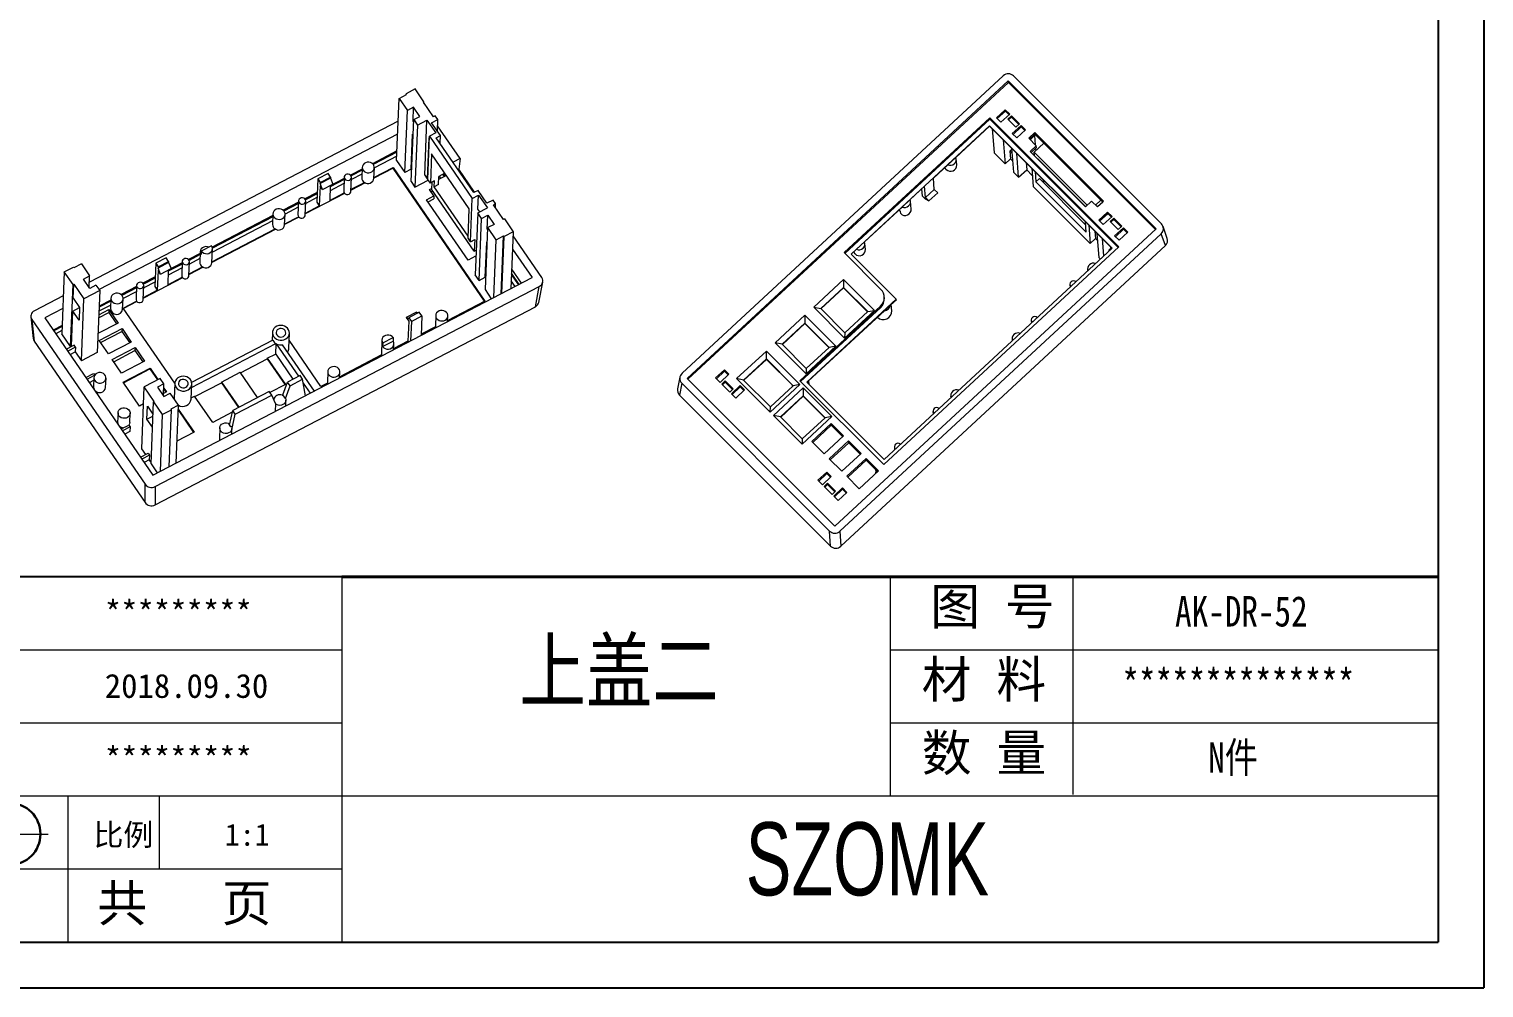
# Model space of a CAD drawing. Header units: inches. Extents: x 1113 to 3281, y 573 to 1166.
# Drawn here: x 2981.7 to 3281.2, y 573 to 770.5 of the extents above; entities that cross this region are included whole.
import ezdxf

# ---------------------------------------------------------------- set-up
doc = ezdxf.new("R2010")
doc.units = ezdxf.units.IN
doc.linetypes.add('CENTER2', pattern=[28.575, 19.05, -3.175, 3.175, -3.175])
doc.layers.add('文字', color=81, linetype='Continuous')
for name, color, linetype, lineweight in [('粗实线', 7, 'Continuous', 30), ('细实线', 3, 'Continuous', 9), ('细点划线', 2, 'CENTER2', 9)]:
    doc.layers.add(name, color=color, linetype=linetype, lineweight=lineweight)
doc.styles.get("Standard").update_dxf_attribs({"font": 'txt', "bigfont": 'gbcbig.shx'})
doc.styles.add('宋体', font='', dxfattribs={"width": 0.8, "height": 3.5})
doc.styles.add('长仿宋', font='', dxfattribs={"width": 0.7, "height": 4})
doc.styles.get('宋体').set_extended_font_data('SimSun')
doc.styles.get('长仿宋').set_extended_font_data('SimSun')

msp = doc.modelspace()

# ---------------------------------------------------------------- linework, layer by layer
for p, q in [((3281.237, 968.002), (3281.237, 572.957)), ((3271.831, 958.597), (3271.831, 582.363)), ((3046.09, 657.609), (2933.22, 657.609)), ((2736.986, 582.363), (3271.831, 582.363)), ((2722.529, 572.957), (3281.237, 572.957))]:
    msp.add_line(p, q)
at = {"color": 7, "linetype": 'Continuous', "lineweight": 15}
for p, q in [((3061.165, 758.142), (3059.283, 757.161)), ((3062.977, 755.502), (3061.165, 758.142)), ((3116.107, 699.565), (3182.262, 760.855)), ((3183.297, 759.816), (3117.145, 698.53)), ((3183.324, 759.49), (3117.327, 698.347)), ((3213.74, 729.363), (3183.297, 759.816)), ((3183.324, 759.49), (3183.297, 759.816)), ((3213.584, 729.219), (3183.324, 759.49)), ((3184.38, 760.822), (3214.825, 730.366)), ((3057.335, 743.434), (3057.847, 756.208)), ((3057.847, 756.208), (3059.387, 757.01)), ((3057.847, 756.208), (3059.556, 753.719)), ((3059.275, 756.952), (3059.283, 757.161)), ((3059.387, 757.01), (3059.283, 757.161)), ((3062.977, 755.502), (3062.806, 755.413)), ((3062.806, 755.413), (3064.877, 752.396)), ((3062.964, 755.182), (3062.977, 755.502)), ((3059.044, 740.945), (3059.556, 753.719)), ((3060.839, 754.387), (3059.556, 753.719)), ((3060.723, 751.495), (3060.839, 754.387)), ((3062.133, 752.502), (3060.839, 754.387)), ((3060.85, 751.833), (3062.133, 752.502)), ((3065.305, 752.618), (3064.877, 752.396)), ((3065.823, 751.864), (3065.305, 752.618)), ((3179.463, 752.214), (3149.478, 724.435)), ((3206.066, 725.602), (3179.463, 752.214)), ((3179.485, 751.942), (3179.463, 752.214)), ((3182.683, 753.866), (3180.877, 752.192)), ((3180.877, 752.192), (3181.775, 751.294)), ((3182.705, 753.593), (3181.029, 752.04)), ((3181.775, 751.294), (3183.581, 752.967)), ((3183.581, 752.967), (3182.683, 753.866)), ((3182.705, 753.593), (3182.683, 753.866)), ((3183.452, 752.847), (3182.705, 753.593)), ((3183.927, 752.622), (3183.204, 751.952)), ((3183.204, 751.952), (3184.863, 750.293)), ((3183.949, 752.349), (3183.356, 751.8)), ((3185.585, 750.963), (3183.927, 752.622)), ((3183.949, 752.349), (3183.927, 752.622)), ((3185.455, 750.842), (3183.949, 752.349)), ((3057.658, 751.483), (2994.076, 718.345)), ((3060.339, 739.059), (3060.85, 751.833)), ((3060.831, 751.338), (3060.723, 751.495)), ((3060.85, 751.833), (3061.627, 750.702)), ((3061.627, 750.702), (3061.115, 737.928)), ((3061.627, 750.702), (3063.594, 751.727)), ((3063.14, 740.399), (3063.594, 751.727)), ((3063.594, 751.727), (3065.407, 749.087)), ((3065.407, 749.087), (3064.124, 748.418)), ((3064.54, 751.195), (3065.823, 751.864)), ((3066.352, 748.556), (3064.54, 751.195)), ((3065.727, 749.467), (3065.823, 751.864)), ((3070.402, 743.787), (3065.769, 750.535)), ((3179.485, 751.942), (3149.63, 724.283)), ((3150.914, 724.141), (3179.454, 750.581)), ((3179.46, 750.5), (3172.5, 744.052)), ((3179.454, 750.581), (3204.675, 725.351)), ((3179.46, 750.5), (3179.454, 750.581)), ((3204.636, 725.315), (3179.46, 750.5)), ((3205.936, 725.481), (3179.485, 751.942)), ((3179.979, 749.981), (3180.384, 744.996)), ((3185.931, 750.617), (3184.124, 748.943)), ((3185.953, 750.345), (3184.276, 748.791)), ((3184.863, 750.293), (3185.585, 750.963)), ((3185.023, 748.045), (3186.829, 749.718)), ((3186.829, 749.718), (3185.931, 750.617)), ((3185.953, 750.345), (3185.931, 750.617)), ((3186.699, 749.598), (3185.953, 750.345)), ((3188.761, 749.178), (3187.496, 748.007)), ((3202.926, 735.008), (3188.761, 749.178)), ((3188.789, 748.824), (3188.761, 749.178)), ((3057.553, 748.865), (2996.053, 716.811)), ((3060.327, 741.613), (3060.617, 748.844)), ((3060.733, 748.905), (3060.617, 748.844)), ((3060.617, 748.844), (3060.724, 748.687)), ((3063.996, 748.08), (3063.658, 739.645)), ((3063.766, 739.5), (3064.124, 748.418)), ((3064.104, 747.924), (3063.996, 748.08)), ((3064.124, 748.418), (3072.926, 735.596)), ((3065.497, 748.11), (3066.352, 748.556)), ((3073.264, 736.796), (3065.497, 748.11)), ((3066.288, 746.957), (3066.352, 748.556)), ((3182.259, 747.699), (3182.664, 742.715)), ((3183.987, 745.971), (3184.392, 740.987)), ((3184.124, 748.943), (3185.023, 748.045)), ((3187.496, 748.007), (3189.051, 746.451)), ((3188.789, 748.824), (3187.694, 747.809)), ((3189.051, 746.451), (3187.787, 745.28)), ((3188.707, 748.535), (3187.804, 747.699)), ((3189.08, 746.097), (3187.984, 745.082)), ((3188.596, 748.645), (3188.707, 748.535)), ((3188.628, 745.133), (3190.627, 746.986)), ((3188.707, 748.535), (3188.86, 746.642)), ((3202.757, 734.851), (3188.789, 748.824)), ((3189.08, 746.097), (3189.051, 746.451)), ((3057.413, 745.375), (3052.365, 742.744)), ((3057.404, 745.134), (3052.519, 742.588)), ((3057.371, 744.329), (3052.756, 741.923)), ((3057.335, 743.434), (3059.044, 740.945)), ((3064.526, 744.772), (3064.284, 738.746)), ((3072.293, 733.458), (3064.526, 744.772)), ((3070.402, 743.787), (3068.975, 743.043)), ((3070.402, 743.787), (3070.129, 741.637)), ((3172.5, 744.052), (3170.845, 742.518)), ((3172.673, 742.506), (3172.573, 743.731)), ((3180.384, 744.996), (3182.664, 742.715)), ((3183.748, 743.719), (3182.664, 742.715)), ((3184.008, 745.716), (3183.615, 745.352)), ((3183.615, 745.352), (3183.748, 743.719)), ((3184.074, 744.893), (3183.615, 745.352)), ((3184.207, 743.26), (3183.748, 743.719)), ((3185.428, 739.95), (3185.023, 744.935)), ((3186.968, 742.989), (3187.09, 741.489)), ((3187.787, 745.28), (3199.188, 733.875)), ((3188.689, 744.377), (3188.628, 745.133)), ((3188.628, 745.133), (3199.548, 734.209)), ((3188.917, 745.946), (3188.958, 745.439)), ((3189.374, 743.761), (3199.224, 733.908)), ((3189.38, 743.686), (3189.374, 743.761)), ((3043.228, 740.75), (3041.09, 739.635)), ((3041.608, 738.881), (3043.746, 739.996)), ((3043.746, 739.996), (3043.228, 740.75)), ((3043.746, 739.996), (3043.737, 739.755)), ((3046.555, 739.992), (3046.439, 737.1)), ((3050.243, 741.638), (3047.861, 740.396)), ((3050.233, 741.397), (3047.987, 740.226)), ((3050.201, 740.592), (3048.035, 739.463)), ((3050.257, 742.006), (3050.17, 739.837)), ((3052.668, 739.737), (3052.755, 741.906)), ((3056.615, 741.841), (3052.67, 739.785)), ((3052.676, 739.93), (3056.62, 741.986)), ((3056.62, 741.986), (3056.615, 741.841)), ((3075.443, 714.414), (3056.615, 741.841)), ((3056.62, 741.986), (3075.52, 714.455)), ((3060.327, 741.613), (3059.044, 740.945)), ((3060.435, 741.456), (3060.327, 741.613)), ((3063.14, 740.399), (3063.658, 739.645)), ((3065.946, 738.433), (3066.014, 740.12)), ((3067.587, 740.312), (3065.988, 739.479)), ((3067.27, 740.774), (3066.014, 740.12)), ((3066.453, 739.721), (3066.135, 740.183)), ((3067.179, 740.099), (3066.862, 740.562)), ((3067.308, 740.166), (3066.991, 740.629)), ((3070.133, 741.639), (3069.99, 741.564)), ((3073.406, 736.87), (3070.133, 741.639)), ((3170.845, 742.518), (3167.879, 739.77)), ((3184.392, 740.987), (3185.428, 739.95)), ((3185.428, 739.95), (3187.09, 741.489)), ((3188.24, 740.339), (3187.09, 741.489)), ((3188.118, 741.839), (3188.425, 738.066)), ((3188.809, 741.147), (3188.983, 739.008)), ((3190.697, 742.369), (3190.726, 742.409)), ((3041.09, 739.635), (3040.897, 734.815)), ((3041.09, 739.635), (3041.608, 738.881)), ((3041.579, 738.158), (3041.415, 734.061)), ((3042.097, 737.404), (3041.579, 738.158)), ((3043.737, 739.755), (3041.598, 738.64)), ((3041.608, 738.881), (3041.598, 738.64)), ((3042.097, 737.404), (3041.598, 738.64)), ((3042.097, 737.404), (3044.235, 738.518)), ((3043.675, 738.226), (3043.553, 735.175)), ((3046.501, 738.664), (3043.633, 737.169)), ((3046.534, 739.469), (3043.665, 737.974)), ((3046.543, 739.71), (3043.675, 738.215)), ((3043.737, 739.755), (3044.235, 738.518)), ((3047.937, 737.04), (3048.053, 739.932)), ((3050.831, 738.827), (3047.949, 737.325)), ((3047.955, 737.469), (3050.698, 738.899)), ((3060.339, 739.059), (3061.115, 737.928)), ((3061.115, 737.928), (3063.863, 739.36)), ((3063.658, 739.645), (3063.775, 739.705)), ((3064.284, 738.746), (3063.766, 739.5)), ((3064.1, 737.435), (3064.53, 737.659)), ((3065.006, 736.115), (3064.1, 737.435)), ((3065.139, 739.192), (3064.284, 738.746)), ((3064.41, 736.983), (3064.775, 737.173)), ((3064.58, 738.9), (3064.525, 737.536)), ((3073.328, 724.713), (3064.525, 737.536)), ((3065.091, 737.987), (3065.139, 739.192)), ((3065.946, 738.433), (3065.091, 737.987)), ((3072.067, 727.825), (3065.091, 737.987)), ((3074.119, 737.241), (3073.264, 736.796)), ((3075.931, 734.601), (3074.119, 737.241)), ((3166.073, 738.097), (3163.108, 735.35)), ((3165.603, 736.066), (3165.483, 737.55)), ((3166.261, 735.783), (3166.073, 738.097)), ((3168.067, 737.456), (3166.261, 735.783)), ((3168.067, 737.456), (3167.879, 739.77)), ((3168.758, 736.765), (3168.067, 737.456)), ((3200.171, 726.315), (3188.425, 738.066)), ((3188.983, 739.008), (3189.705, 739.678)), ((3188.983, 739.008), (3199.348, 728.64)), ((3199.225, 730.155), (3189.705, 739.678)), ((3190.5, 739.456), (3190.551, 738.832)), ((3037.135, 734.806), (3033.976, 733.16)), ((3037.125, 734.565), (3034.131, 733.004)), ((3037.146, 735.088), (3037.031, 732.196)), ((3040.977, 736.809), (3038.453, 735.493)), ((3038.529, 732.136), (3038.645, 735.028)), ((3046.629, 736.637), (3038.541, 732.421)), ((3038.547, 732.566), (3041.415, 734.061)), ((3040.967, 736.568), (3038.579, 735.323)), ((3040.935, 735.763), (3038.626, 734.559)), ((3040.897, 734.815), (3041.415, 734.061)), ((3043.553, 735.175), (3046.547, 736.735)), ((3063.509, 735.334), (3065.006, 736.115)), ((3072.053, 722.889), (3063.509, 735.334)), ((3063.819, 734.883), (3064.981, 735.488)), ((3065.006, 736.115), (3064.981, 735.488)), ((3072.569, 726.678), (3072.926, 735.596)), ((3072.926, 735.596), (3074.209, 736.264)), ((3074.093, 733.372), (3074.209, 736.264)), ((3074.209, 736.264), (3076.021, 733.624)), ((3077.214, 735.27), (3075.931, 734.601)), ((3077.732, 734.516), (3077.214, 735.27)), ((3077.304, 734.293), (3077.732, 734.516)), ((3079.376, 731.276), (3077.304, 734.293)), ((3077.7, 733.717), (3077.732, 734.516)), ((3163.108, 735.35), (3161.452, 733.816)), ((3163.313, 733.396), (3163.18, 735.03)), ((3166.294, 735.375), (3165.603, 736.066)), ((3166.952, 735.092), (3166.261, 735.783)), ((3166.283, 735.511), (3166.952, 735.092)), ((3166.294, 735.375), (3166.283, 735.511)), ((3166.377, 735.452), (3166.294, 735.375)), ((3168.758, 736.765), (3166.952, 735.092)), ((3199.188, 733.875), (3200.452, 735.046)), ((3200.452, 735.046), (3201.661, 733.836)), ((3202.374, 735.235), (3201.278, 734.22)), ((3202.754, 734.855), (3201.658, 733.84)), ((3201.661, 733.836), (3202.926, 735.008)), ((3202.504, 734.624), (3202.508, 734.62)), ((3031.854, 732.054), (3019.389, 725.557)), ((3031.812, 731.008), (3019.4, 724.539)), ((3031.844, 731.813), (3019.427, 725.341)), ((3031.869, 732.422), (3031.782, 730.253)), ((3034.28, 730.153), (3034.367, 732.322)), ((3037.221, 731.733), (3034.282, 730.201)), ((3034.288, 730.346), (3037.139, 731.832)), ((3037.093, 733.76), (3034.367, 732.339)), ((3072.051, 727.432), (3072.293, 733.458)), ((3074.054, 732.599), (3073.543, 719.825)), ((3074.054, 732.599), (3076.021, 733.624)), ((3074.831, 731.468), (3074.054, 732.599)), ((3074.474, 732.818), (3074.093, 733.372)), ((3074.319, 718.694), (3074.831, 731.468)), ((3074.831, 731.468), (3076.114, 732.136)), ((3075.998, 729.244), (3076.114, 732.136)), ((3076.114, 732.136), (3077.408, 730.251)), ((3079.547, 731.365), (3079.376, 731.276)), ((3079.547, 731.365), (3081.359, 728.725)), ((3161.452, 733.816), (3153.715, 726.648)), ((3161.164, 732.458), (3161.131, 732.867)), ((3201.952, 731.11), (3203.758, 732.783)), ((3202.85, 730.211), (3201.952, 731.11)), ((3202.104, 730.958), (3203.78, 732.511)), ((3204.656, 731.884), (3202.85, 730.211)), ((3203.758, 732.783), (3204.656, 731.884)), ((3203.78, 732.511), (3203.758, 732.783)), ((3203.78, 732.511), (3204.527, 731.764)), ((3204.279, 730.869), (3205.002, 731.539)), ((3204.431, 730.717), (3205.024, 731.267)), ((3205.002, 731.539), (3206.66, 729.88)), ((3205.024, 731.267), (3205.002, 731.539)), ((3205.024, 731.267), (3206.53, 729.76)), ((3032.442, 729.243), (3019.314, 722.4)), ((3019.32, 722.545), (3032.31, 729.315)), ((3075.614, 716.808), (3076.126, 729.582)), ((3075.998, 729.244), (3076.106, 729.087)), ((3077.408, 730.251), (3076.126, 729.582)), ((3077.834, 727.093), (3076.126, 729.582)), ((3081.359, 728.725), (3079.477, 727.744)), ((3081.359, 728.725), (3080.889, 716.996)), ((3147.587, 668.076), (3213.74, 729.363)), ((3214.778, 728.327), (3148.622, 667.038)), ((3199.348, 728.64), (3199.174, 730.779)), ((3199.865, 730.088), (3200.171, 726.315)), ((3201.133, 728.819), (3201.255, 727.319)), ((3202.012, 723.36), (3201.607, 728.345)), ((3205.938, 729.21), (3204.279, 730.869)), ((3205.199, 727.861), (3207.006, 729.534)), ((3205.351, 727.709), (3207.028, 729.262)), ((3206.66, 729.88), (3205.938, 729.21)), ((3207.904, 728.636), (3206.098, 726.962)), ((3207.006, 729.534), (3207.904, 728.636)), ((3207.028, 729.262), (3207.006, 729.534)), ((3207.028, 729.262), (3207.774, 728.515)), ((3215.643, 725.867), (3214.778, 728.327)), ((3216.027, 727.372), (3215.162, 729.832)), ((3019.248, 725.852), (3017.11, 724.737)), ((3019.312, 722.352), (3019.428, 725.244)), ((3072.569, 726.678), (3072.051, 727.432)), ((3072.569, 726.678), (3073.424, 727.124)), ((3072.858, 726.673), (3072.779, 726.788)), ((3072.865, 726.832), (3072.858, 726.673)), ((3073.424, 727.124), (3073.328, 724.713)), ((3075.602, 719.362), (3075.892, 726.593)), ((3076.008, 726.653), (3075.892, 726.593)), ((3076, 726.436), (3075.892, 726.593)), ((3077.356, 715.154), (3077.834, 727.093)), ((3077.834, 727.093), (3079.374, 727.895)), ((3078.896, 715.957), (3079.374, 727.895)), ((3079.007, 716.015), (3079.477, 727.744)), ((3079.374, 727.895), (3079.477, 727.744)), ((3081.216, 725.153), (3085.254, 719.271)), ((3087.231, 719.272), (3081.325, 727.875)), ((3215.643, 725.867), (3148.806, 663.946)), ((3152.059, 725.114), (3150.959, 724.095)), ((3153.715, 726.648), (3152.059, 725.114)), ((3153.887, 725.102), (3153.787, 726.328)), ((3157.657, 680.753), (3206.066, 725.602)), ((3204.675, 725.351), (3157.71, 681.841)), ((3201.255, 727.319), (3200.171, 726.315)), ((3201.729, 726.845), (3201.255, 727.319)), ((3202.644, 727.308), (3202.933, 723.738)), ((3204.392, 725.324), (3203.999, 724.961)), ((3204.371, 725.58), (3204.409, 725.105)), ((3206.098, 726.962), (3205.199, 727.861)), ((2992.418, 722.107), (2990.878, 721.304)), ((2992.418, 722.107), (2994.127, 719.618)), ((3007.734, 722.251), (3007.541, 717.43)), ((3009.872, 723.365), (3007.734, 722.251)), ((3007.734, 722.251), (3008.252, 721.496)), ((3010.381, 722.37), (3008.242, 721.255)), ((3008.252, 721.496), (3010.39, 722.611)), ((3010.39, 722.611), (3009.872, 723.365)), ((3013.178, 722.084), (3010.309, 720.589)), ((3013.187, 722.325), (3010.319, 720.83)), ((3010.39, 722.611), (3010.381, 722.37)), ((3010.381, 722.37), (3010.879, 721.133)), ((3013.199, 722.607), (3013.083, 719.715)), ((3016.887, 724.253), (3014.505, 723.012)), ((3014.581, 719.655), (3014.697, 722.547)), ((3016.877, 724.012), (3014.631, 722.841)), ((3016.845, 723.207), (3014.679, 722.078)), ((3016.901, 724.621), (3016.814, 722.452)), ((3017.11, 724.737), (3017.081, 724.014)), ((3073.549, 723.669), (3072.053, 722.889)), ((3073.328, 724.713), (3073.747, 724.932)), ((3073.688, 723.467), (3073.549, 723.669)), ((3149.478, 724.435), (3157.079, 716.831)), ((3160.242, 714.809), (3150.914, 724.141)), ((3202.259, 723.113), (3202.012, 723.36)), ((3203.999, 724.961), (3204.017, 724.742)), ((3203.999, 724.961), (3204.122, 724.839)), ((2988.893, 720.474), (2988.382, 707.7)), ((2988.893, 720.474), (2990.775, 721.455)), ((2990.706, 717.834), (2988.893, 720.474)), ((2990.878, 721.304), (2990.775, 721.455)), ((2992.844, 718.949), (2994.127, 719.618)), ((2994.031, 717.22), (2994.127, 719.618)), ((3007.621, 719.424), (3005.097, 718.108)), ((3013.273, 719.252), (3005.185, 715.036)), ((3007.611, 719.183), (3005.223, 717.938)), ((3007.172, 678.575), (3085.254, 719.271)), ((3008.223, 720.773), (3008.059, 716.676)), ((3008.741, 720.019), (3008.223, 720.773)), ((3008.252, 721.496), (3008.242, 721.255)), ((3008.741, 720.019), (3008.242, 721.255)), ((3008.741, 720.019), (3010.879, 721.133)), ((3010.319, 720.842), (3010.197, 717.79)), ((3010.197, 717.79), (3013.191, 719.35)), ((3013.145, 721.279), (3010.277, 719.784)), ((3017.475, 721.442), (3014.593, 719.94)), ((3014.599, 720.084), (3017.342, 721.514)), ((3074.319, 718.694), (3073.543, 719.825)), ((3074.319, 718.694), (3075.602, 719.362)), ((3075.602, 719.362), (3075.71, 719.205)), ((3082.473, 717.821), (3081.008, 719.955)), ((3082.602, 717.888), (3081.017, 720.196)), ((3083.058, 718.126), (3081.051, 721.049)), ((3199.606, 720.955), (3199.629, 720.676)), ((2990.194, 705.06), (2990.706, 717.834)), ((2990.706, 717.834), (2990.877, 717.924)), ((2990.761, 715.031), (2990.877, 717.924)), ((2990.877, 717.924), (2992.948, 714.907)), ((2994.138, 717.063), (2992.844, 718.949)), ((2996.198, 716.6), (2992.948, 714.907)), ((2995.421, 717.732), (2994.138, 717.063)), ((2995.421, 717.732), (2996.198, 716.6)), ((2996.198, 716.6), (2995.686, 703.826)), ((3003.779, 717.421), (3000.62, 715.775)), ((3003.769, 717.18), (3000.775, 715.619)), ((3003.737, 716.375), (3001.011, 714.955)), ((3003.79, 717.704), (3003.675, 714.811)), ((3005.173, 714.751), (3005.289, 717.644)), ((3005.191, 715.181), (3008.059, 716.676)), ((3007.579, 718.378), (3005.27, 717.174)), ((3007.541, 717.43), (3008.059, 716.676)), ((3007.609, 676.239), (3086.726, 717.474)), ((3076.909, 714.921), (3075.614, 716.808)), ((3081.746, 717.443), (3080.953, 718.598)), ((3085.904, 713.281), (3086.726, 717.474)), ((3086.605, 714.175), (3087.427, 718.368)), ((3143.239, 713.195), (3149.38, 718.885)), ((3149.371, 717.252), (3144.674, 712.901)), ((3149.377, 717.171), (3144.72, 712.856)), ((3149.38, 718.885), (3149.371, 717.252)), ((3154.346, 712.275), (3149.371, 717.252)), ((3149.377, 717.171), (3149.371, 717.252)), ((3154.307, 712.239), (3149.377, 717.171)), ((3149.38, 718.885), (3155.737, 712.526)), ((3195.965, 717.827), (3196.007, 717.321)), ((2988.696, 715.541), (2982.754, 712.444)), ((2990.655, 712.38), (2992.054, 713.109)), ((2990.761, 715.031), (2992.055, 713.146)), ((2992.055, 713.146), (2991.949, 710.494)), ((2992.436, 702.132), (2992.948, 714.907)), ((2998.456, 713.623), (2996.028, 712.357)), ((2998.488, 714.428), (2996.06, 713.162)), ((2998.498, 714.669), (2996.07, 713.403)), ((2998.513, 715.037), (2998.426, 712.868)), ((3000.924, 712.768), (3001.011, 714.937)), ((3001.027, 713.011), (3003.782, 714.447)), ((3011.663, 697.518), (3001.027, 713.011)), ((3003.865, 714.348), (3001.099, 712.907)), ((3007.594, 672.466), (3085.904, 713.281)), ((3075.52, 714.455), (3067.859, 710.462)), ((3157, 713.43), (3140.382, 698.034)), ((3157.022, 713.157), (3140.534, 697.882)), ((3141.818, 697.74), (3160.242, 714.809)), ((3149.596, 706.836), (3143.239, 713.195)), ((3143.239, 713.195), (3144.674, 712.901)), ((3157.022, 713.157), (3157, 713.43)), ((3157.787, 715.088), (3157.764, 715.36)), ((3159.094, 713.657), (3157.791, 712.45)), ((3160.249, 714.727), (3159.094, 713.657)), ((3159.294, 712.463), (3159.19, 713.746)), ((3160.249, 714.727), (3160.242, 714.809)), ((2982.038, 711.207), (2982.512, 706.723)), ((2982.249, 710.646), (3005.552, 676.701)), ((2982.249, 710.646), (2982.722, 706.162)), ((2988.591, 712.922), (2984.91, 711.004)), ((2984.91, 711.004), (3007.172, 678.575)), ((2990.365, 705.15), (2990.655, 712.38)), ((2991.949, 710.494), (2990.655, 712.38)), ((2995.973, 710.992), (2998.071, 712.086)), ((2995.998, 711.619), (2998.096, 712.712)), ((2998.096, 712.712), (2998.071, 712.086)), ((2998.071, 712.086), (2999.677, 709.747)), ((2998.096, 712.712), (3000.012, 709.922)), ((3061.458, 712.161), (3059.32, 711.047)), ((3059.32, 711.047), (3059.837, 710.293)), ((3059.857, 710.775), (3059.32, 711.047)), ((3059.837, 710.293), (3059.673, 706.195)), ((3059.866, 711.016), (3059.857, 710.775)), ((3062.005, 712.13), (3059.866, 711.016)), ((3059.866, 711.016), (3060.384, 710.262)), ((3060.384, 710.262), (3060.222, 706.225)), ((3060.384, 710.262), (3062.522, 711.376)), ((3061.458, 712.161), (3061.765, 712.006)), ((3062.522, 711.376), (3062.005, 712.13)), ((3062.522, 711.376), (3062.361, 707.339)), ((3065.398, 711.492), (3065.312, 709.323)), ((3067.849, 710.199), (3067.896, 711.392)), ((3135.291, 705.832), (3141.432, 711.522)), ((3141.432, 711.522), (3141.423, 709.889)), ((3141.432, 711.522), (3147.789, 705.163)), ((3157.791, 712.45), (3142.114, 697.927)), ((3144.674, 712.901), (3149.649, 707.924)), ((3155.737, 712.526), (3149.596, 706.836)), ((3149.649, 707.924), (3154.346, 712.275)), ((3154.346, 712.275), (3155.737, 712.526)), ((3188.018, 710.463), (3188.059, 709.957)), ((2988.451, 709.432), (2986.638, 708.487)), ((2988.441, 709.191), (2986.757, 708.314)), ((2988.409, 708.386), (2987.156, 707.733)), ((2990.194, 705.06), (2988.382, 707.7)), ((3000.012, 709.922), (2995.843, 707.749)), ((2996.085, 706.338), (3000.789, 708.79)), ((2996.395, 705.887), (3000.764, 708.164)), ((3000.789, 708.79), (3000.764, 708.164)), ((3000.764, 708.164), (3002.37, 705.825)), ((3000.789, 708.79), (3002.705, 705.999)), ((3031.762, 707.987), (3031.695, 706.335)), ((3035.133, 704.714), (3035.259, 707.847)), ((3065.322, 709.139), (3062.371, 707.602)), ((3065.312, 709.323), (3065.322, 709.139)), ((3065.322, 709.139), (3065.384, 708.915)), ((3141.423, 709.889), (3136.726, 705.538)), ((3141.429, 709.807), (3136.772, 705.493)), ((3146.398, 704.912), (3141.423, 709.889)), ((3141.429, 709.807), (3141.423, 709.889)), ((3146.359, 704.876), (3141.429, 709.807)), ((3149.649, 707.924), (3149.596, 706.836)), ((2982.722, 706.162), (3005.537, 672.929)), ((2990.921, 705.359), (2989.348, 704.539)), ((2991.18, 704.982), (2989.607, 704.162)), ((2990.084, 703.467), (2991.142, 704.018)), ((2990.194, 705.06), (2990.365, 705.15)), ((2990.365, 705.15), (2990.406, 705.09)), ((2991.18, 704.982), (2990.921, 705.359)), ((2991.18, 704.982), (2991.142, 704.018)), ((2991.142, 704.018), (2992.436, 702.132)), ((2998.001, 703.548), (2996.085, 706.338)), ((3002.705, 705.999), (2998.001, 703.548)), ((2998.778, 702.416), (3003.482, 704.868)), ((2999.088, 701.964), (3003.456, 704.241)), ((3003.482, 704.868), (3003.456, 704.241)), ((3003.456, 704.241), (3005.062, 701.902)), ((3003.482, 704.868), (3005.397, 702.077)), ((3031.842, 706.411), (3015.132, 697.702)), ((3015.132, 696.678), (3032.462, 705.71)), ((3032.462, 705.71), (3032.375, 703.541)), ((3032.467, 703.487), (3032.554, 705.656)), ((3032.554, 705.656), (3037.151, 698.961)), ((3040.413, 695.9), (3033.855, 705.453)), ((3041.737, 696.847), (3035.2, 706.369)), ((3054.309, 706.42), (3054.193, 703.528)), ((3054.46, 705.09), (3056.598, 706.204)), ((3054.489, 705.813), (3054.46, 705.09)), ((3054.489, 705.813), (3056.627, 706.927)), ((3056.627, 706.927), (3056.598, 706.204)), ((3056.73, 704.404), (3056.778, 705.597)), ((3059.673, 706.195), (3056.741, 704.667)), ((3059.673, 706.195), (3059.803, 706.006)), ((3127.343, 698.469), (3133.484, 704.159)), ((3133.475, 702.526), (3133.484, 704.159)), ((3133.484, 704.159), (3140.394, 697.246)), ((3141.648, 699.473), (3135.291, 705.832)), ((3136.726, 705.538), (3135.291, 705.832)), ((3136.726, 705.538), (3141.701, 700.561)), ((3147.789, 705.163), (3141.648, 699.473)), ((3141.701, 700.561), (3146.398, 704.912)), ((3147.789, 705.163), (3146.398, 704.912)), ((3184.071, 706.563), (3184.094, 706.284)), ((2995.686, 703.826), (2992.436, 702.132)), ((3000.693, 699.625), (2998.778, 702.416)), ((3005.397, 702.077), (3000.693, 699.625)), ((3025.217, 699.669), (3030.699, 702.526)), ((3030.705, 702.67), (3030.699, 702.526)), ((3030.699, 702.526), (3034.356, 697.199)), ((3030.705, 702.67), (3032.375, 703.541)), ((3030.705, 702.67), (3034.433, 697.24)), ((3032.467, 703.487), (3035.99, 698.356)), ((3054.203, 703.344), (3045.622, 698.872)), ((3054.193, 703.528), (3054.203, 703.344)), ((3054.203, 703.344), (3054.265, 703.12)), ((3133.475, 702.526), (3128.779, 698.175)), ((3133.482, 702.444), (3128.824, 698.129)), ((3139.003, 696.996), (3133.475, 702.526)), ((3133.482, 702.444), (3133.475, 702.526)), ((3138.964, 696.96), (3133.482, 702.444)), ((2993.335, 698.731), (2994.911, 699.553)), ((2993.594, 698.354), (2995.145, 699.163)), ((2994.071, 697.659), (2994.973, 698.129)), ((2994.911, 699.553), (2995.162, 699.188)), ((2994.996, 698.681), (2994.918, 696.753)), ((2997.416, 696.653), (2997.494, 698.581)), ((3000.996, 697.735), (3006.556, 700.633)), ((3001.068, 697.631), (3006.55, 700.488)), ((3008.625, 698.498), (3005.375, 696.804)), ((3006.556, 700.633), (3006.55, 700.488)), ((3006.55, 700.488), (3008.103, 698.226)), ((3006.556, 700.633), (3008.18, 698.266)), ((3009.402, 697.366), (3008.625, 698.498)), ((3021.297, 697.767), (3025.146, 699.773)), ((3028.72, 694.567), (3025.146, 699.773)), ((3037.456, 699.12), (3034.872, 697.773)), ((3035.389, 697.019), (3037.974, 698.366)), ((3037.974, 698.366), (3037.456, 699.12)), ((3038.573, 694.941), (3037.974, 698.366)), ((3043.161, 699.902), (3043.074, 697.733)), ((3045.611, 698.609), (3045.659, 699.802)), ((3115.669, 698.783), (3115.201, 696.343)), ((3117.145, 698.53), (3147.587, 668.076)), ((3123.033, 698.604), (3124.84, 700.277)), ((3123.932, 697.705), (3123.033, 698.604)), ((3123.185, 698.452), (3124.862, 700.005)), ((3125.738, 699.379), (3123.932, 697.705)), ((3124.277, 697.359), (3125, 698.029)), ((3124.84, 700.277), (3125.738, 699.379)), ((3124.862, 700.005), (3124.84, 700.277)), ((3124.862, 700.005), (3125.608, 699.258)), ((3125, 698.029), (3126.658, 696.37)), ((3125.022, 697.757), (3125, 698.029)), ((3134.253, 691.557), (3127.343, 698.469)), ((3128.779, 698.175), (3127.343, 698.469)), ((3128.779, 698.175), (3134.306, 692.645)), ((3140.382, 698.034), (3157.657, 680.753)), ((3141.701, 700.561), (3141.648, 699.473)), ((3004.362, 692.832), (3000.996, 697.735)), ((3004.863, 684.03), (3005.375, 696.804)), ((3007.446, 693.787), (3005.375, 696.804)), ((3009.402, 697.366), (3008.119, 696.698)), ((3008.119, 696.698), (3009.413, 694.812)), ((3009.306, 694.969), (3009.402, 697.366)), ((3009.921, 695.73), (3009.324, 695.418)), ((3009.363, 696.39), (3009.844, 695.689)), ((3009.369, 696.535), (3009.921, 695.73)), ((3009.413, 694.812), (3010.696, 695.481)), ((3012.405, 692.992), (3010.696, 695.481)), ((3011.662, 697.512), (3011.537, 694.378)), ((3015.034, 694.238), (3015.16, 697.372)), ((3015.809, 694.765), (3021.291, 697.622)), ((3021.297, 697.767), (3021.291, 697.622)), ((3021.291, 697.622), (3024.794, 692.52)), ((3021.297, 697.767), (3024.871, 692.561)), ((3031.108, 695.811), (3023.582, 691.889)), ((3024.1, 691.134), (3031.626, 695.057)), ((3031.626, 695.057), (3031.108, 695.811)), ((3034.433, 697.24), (3031.262, 695.587)), ((3032.395, 693.334), (3031.626, 695.057)), ((3033.758, 695.069), (3033.929, 695.158)), ((3033.929, 695.158), (3034.872, 697.773)), ((3034.447, 694.404), (3033.929, 695.158)), ((3034.447, 694.404), (3035.389, 697.019)), ((3035.389, 697.019), (3034.872, 697.773)), ((3038.116, 697.555), (3039.558, 695.454)), ((3043.084, 697.549), (3041.737, 696.847)), ((3043.074, 697.733), (3043.084, 697.549)), ((3043.084, 697.549), (3043.147, 697.325)), ((3116.059, 697.527), (3115.592, 695.087)), ((3146.689, 663.979), (3115.592, 695.087)), ((3146.505, 667.071), (3116.059, 697.527)), ((3125.935, 695.7), (3124.277, 697.359)), ((3124.429, 697.207), (3125.022, 697.757)), ((3125.022, 697.757), (3126.528, 696.25)), ((3126.658, 696.37), (3125.935, 695.7)), ((3126.281, 695.355), (3128.087, 697.028)), ((3127.179, 694.456), (3126.281, 695.355)), ((3126.433, 695.203), (3128.109, 696.756)), ((3128.986, 696.13), (3127.179, 694.456)), ((3128.087, 697.028), (3128.986, 696.13)), ((3128.109, 696.756), (3128.087, 697.028)), ((3128.109, 696.756), (3128.856, 696.009)), ((3140.394, 697.246), (3134.253, 691.557)), ((3134.306, 692.645), (3139.003, 696.996)), ((3134.944, 690.865), (3141.085, 696.555)), ((3138.768, 697.155), (3138.797, 696.805)), ((3140.394, 697.246), (3139.003, 696.996)), ((3141.085, 696.555), (3141.076, 694.922)), ((3141.085, 696.555), (3146.959, 690.68)), ((3157.71, 681.841), (3141.818, 697.74)), ((3142.114, 697.927), (3141.863, 697.694)), ((3142.269, 697.288), (3142.21, 698.016)), ((3005.234, 693.287), (3004.362, 692.832)), ((3005.93, 690.129), (3006.036, 692.78)), ((3006.036, 692.78), (3007.172, 691.125)), ((3006.764, 680.924), (3007.275, 693.698)), ((3007.275, 693.698), (3007.446, 693.787)), ((3007.275, 693.698), (3009.088, 691.058)), ((3009.088, 691.058), (3010.969, 692.038)), ((3010.499, 680.309), (3010.969, 692.038)), ((3012.405, 692.992), (3010.866, 692.189)), ((3010.866, 692.189), (3010.969, 692.038)), ((3011.537, 694.378), (3011.538, 694.255)), ((3011.927, 681.053), (3012.405, 692.992)), ((3012.372, 692.16), (3015.617, 687.433)), ((3015.045, 694.508), (3015.738, 694.869)), ((3019.466, 689.439), (3015.738, 694.869)), ((3032.024, 694.165), (3032.048, 694.177)), ((3032.373, 693.323), (3032.307, 691.675)), ((3032.395, 693.334), (3032.373, 693.323)), ((3034.468, 694.415), (3034.447, 694.404)), ((3034.493, 692.814), (3034.54, 694.007)), ((3134.253, 691.557), (3134.306, 692.645)), ((3141.076, 694.922), (3136.379, 690.571)), ((3141.082, 694.841), (3136.425, 690.526)), ((3145.567, 690.429), (3141.076, 694.922)), ((3141.082, 694.841), (3141.076, 694.922)), ((3145.528, 690.393), (3141.082, 694.841)), ((3171.427, 694.849), (3171.45, 694.57)), ((2999.966, 691.44), (2999.889, 689.512)), ((3002.387, 689.412), (3002.464, 691.34)), ((3005.93, 690.129), (3007.158, 690.769)), ((3007.066, 688.474), (3005.93, 690.129)), ((3009.088, 691.058), (3008.618, 679.329)), ((3012.366, 692.016), (3015.54, 687.392)), ((3023.508, 691.545), (3019.466, 689.439)), ((3022.64, 689.274), (3023.158, 688.519)), ((3022.929, 688.853), (3023.582, 691.889)), ((3023.41, 687.93), (3024.1, 691.134)), ((3024.1, 691.134), (3023.582, 691.889)), ((3140.817, 684.99), (3134.944, 690.865)), ((3136.379, 690.571), (3134.944, 690.865)), ((3136.379, 690.571), (3140.871, 686.078)), ((3146.959, 690.68), (3140.817, 684.99)), ((3140.871, 686.078), (3145.567, 690.429)), ((3146.824, 689.223), (3142.85, 685.542)), ((3146.959, 690.68), (3145.567, 690.429)), ((3149.38, 686.666), (3146.824, 689.223)), ((3146.852, 688.869), (3146.824, 689.223)), ((3167.787, 691.721), (3167.828, 691.215)), ((3000.636, 688.096), (3002.212, 688.918)), ((3002.471, 688.541), (3000.895, 687.719)), ((3002.433, 687.577), (3001.372, 687.024)), ((3002.212, 688.918), (3002.471, 688.541)), ((3002.471, 688.541), (3002.433, 687.577)), ((3015.617, 687.433), (3012.109, 685.604)), ((3020.924, 688.312), (3020.837, 686.143)), ((3023.35, 688.62), (3023.158, 688.519)), ((3023.374, 687.019), (3023.422, 688.212)), ((3140.871, 686.078), (3140.817, 684.99)), ((3146.852, 688.869), (3143.047, 685.344)), ((3145.406, 682.984), (3149.38, 686.666)), ((3149.211, 686.509), (3146.852, 688.869)), ((3004.623, 682.288), (3006.197, 683.108)), ((3005.681, 682.839), (3004.863, 684.03)), ((3006.197, 683.108), (3006.455, 682.731)), ((3142.85, 685.542), (3145.406, 682.984)), ((3150.417, 685.629), (3146.443, 681.947)), ((3150.445, 685.275), (3146.64, 681.75)), ((3148.999, 679.39), (3152.973, 683.071)), ((3152.973, 683.071), (3150.417, 685.629)), ((3150.445, 685.275), (3150.417, 685.629)), ((3152.805, 682.915), (3150.445, 685.275)), ((3159.839, 684.357), (3159.88, 683.851)), ((3006.455, 682.731), (3004.882, 681.911)), ((3006.417, 681.767), (3005.359, 681.216)), ((3006.455, 682.731), (3006.417, 681.767)), ((3006.776, 681.243), (3006.417, 681.767)), ((3006.764, 680.924), (3008.059, 679.037)), ((3146.443, 681.947), (3148.999, 679.39)), ((3154.01, 682.034), (3150.036, 678.353)), ((3154.039, 681.68), (3150.233, 678.155)), ((3156.566, 679.477), (3154.01, 682.034)), ((3154.039, 681.68), (3154.01, 682.034)), ((3156.398, 679.32), (3154.039, 681.68)), ((3145.915, 679.194), (3144.108, 677.521)), ((3144.108, 677.521), (3145.007, 676.622)), ((3145.937, 678.922), (3144.26, 677.369)), ((3145.007, 676.622), (3146.813, 678.296)), ((3146.813, 678.296), (3145.915, 679.194)), ((3145.937, 678.922), (3145.915, 679.194)), ((3146.683, 678.176), (3145.937, 678.922)), ((3150.036, 678.353), (3152.593, 675.795)), ((3152.593, 675.795), (3156.566, 679.477)), ((3155.949, 679.77), (3155.992, 679.232)), ((3005.537, 672.929), (3005.552, 676.701)), ((3007.609, 676.239), (3007.594, 672.466)), ((3146.075, 676.946), (3145.352, 676.277)), ((3145.352, 676.277), (3147.01, 674.618)), ((3146.097, 676.674), (3145.504, 676.125)), ((3147.733, 675.287), (3146.075, 676.946)), ((3146.097, 676.674), (3146.075, 676.946)), ((3147.603, 675.167), (3146.097, 676.674)), ((3147.01, 674.618), (3147.733, 675.287)), ((3149.162, 675.946), (3147.356, 674.272)), ((3147.356, 674.272), (3148.254, 673.374)), ((3149.184, 675.673), (3147.508, 674.12)), ((3148.254, 673.374), (3150.061, 675.047)), ((3150.061, 675.047), (3149.162, 675.946)), ((3149.184, 675.673), (3149.162, 675.946)), ((3149.931, 674.927), (3149.184, 675.673)), ((3146.689, 663.979), (3146.505, 667.071)), ((3148.622, 667.038), (3148.806, 663.946))]:
    msp.add_line(p, q, dxfattribs=at)
at = {"color": 7, "linetype": 'Continuous', "lineweight": 15, "flags": 128}
for points in [[(3050.437, 741.399), (3050.651, 741.165), (3050.929, 740.99), (3051.25, 740.887), (3051.589, 740.863), (3051.922, 740.92), (3052.225, 741.054), (3052.474, 741.254), (3052.652, 741.507), (3052.744, 741.793), (3052.745, 742.092), (3052.654, 742.38), (3052.477, 742.637), (3052.229, 742.843), (3051.927, 742.983), (3051.594, 743.048), (3051.254, 743.031), (3050.934, 742.935), (3050.655, 742.766), (3050.44, 742.537), (3050.304, 742.265), (3050.257, 741.97), (3050.302, 741.674), (3050.437, 741.399)], [(3046.662, 739.628), (3046.846, 739.446), (3047.092, 739.334), (3047.366, 739.306), (3047.631, 739.368), (3047.853, 739.509), (3048, 739.712), (3048.054, 739.948), (3048.006, 740.187), (3047.863, 740.394), (3047.645, 740.544), (3047.381, 740.615), (3047.106, 740.597), (3046.858, 740.494), (3046.67, 740.319), (3046.568, 740.096), (3046.565, 739.854), (3046.662, 739.628)], [(3170.524, 741.569), (3170.324, 741.833), (3170.257, 741.974)], [(3046.439, 737.1), (3046.447, 736.977), (3046.547, 736.735)], [(3046.547, 736.735), (3046.744, 736.544), (3047.009, 736.433), (3047.301, 736.419), (3047.576, 736.504), (3047.792, 736.675), (3047.916, 736.906), (3047.937, 737.04)], [(3037.254, 734.724), (3037.438, 734.542), (3037.683, 734.43), (3037.958, 734.403), (3038.223, 734.464), (3038.445, 734.606), (3038.592, 734.808), (3038.646, 735.045), (3038.598, 735.283), (3038.455, 735.491), (3038.237, 735.641), (3037.972, 735.711), (3037.698, 735.694), (3037.45, 735.591), (3037.262, 735.416), (3037.16, 735.192), (3037.157, 734.951), (3037.254, 734.724)], [(3032.049, 731.815), (3032.263, 731.581), (3032.541, 731.406), (3032.861, 731.303), (3033.201, 731.279), (3033.534, 731.336), (3033.836, 731.47), (3034.086, 731.67), (3034.263, 731.923), (3034.356, 732.209), (3034.356, 732.508), (3034.265, 732.796), (3034.089, 733.053), (3033.84, 733.259), (3033.539, 733.4), (3033.205, 733.464), (3032.866, 733.447), (3032.545, 733.351), (3032.266, 733.182), (3032.051, 732.953), (3031.915, 732.681), (3031.868, 732.386), (3031.914, 732.09), (3032.049, 731.815)], [(3037.031, 732.196), (3037.039, 732.074), (3037.139, 731.832)], [(3037.139, 731.832), (3037.336, 731.641), (3037.601, 731.53), (3037.893, 731.516), (3038.168, 731.601), (3038.384, 731.772), (3038.508, 732.003), (3038.529, 732.136)], [(3161.131, 732.867), (3160.924, 733.144), (3160.865, 733.272)], [(3018.683, 725.557), (3018.361, 725.649), (3018.006, 725.66), (3017.662, 725.584), (3017.357, 725.425), (3017.117, 725.198), (3016.961, 724.919), (3016.901, 724.612), (3016.942, 724.302), (3017.081, 724.014)], [(3017.11, 724.737), (3017.336, 724.494), (3017.63, 724.316), (3017.968, 724.217), (3018.324, 724.205), (3018.668, 724.282), (3018.972, 724.44), (3019.212, 724.668), (3019.369, 724.947), (3019.429, 725.253), (3019.387, 725.563), (3019.248, 725.852)], [(3013.306, 722.243), (3013.49, 722.061), (3013.735, 721.949), (3014.01, 721.922), (3014.275, 721.983), (3014.497, 722.124), (3014.644, 722.327), (3014.698, 722.563), (3014.65, 722.802), (3014.507, 723.01), (3014.289, 723.159), (3014.025, 723.23), (3013.75, 723.213), (3013.502, 723.109), (3013.314, 722.934), (3013.212, 722.711), (3013.209, 722.47), (3013.306, 722.243)], [(3151.738, 724.165), (3151.538, 724.429), (3151.472, 724.57)], [(3013.083, 719.715), (3013.091, 719.592), (3013.191, 719.35)], [(3013.191, 719.35), (3013.388, 719.159), (3013.653, 719.048), (3013.945, 719.034), (3014.22, 719.119), (3014.436, 719.29), (3014.56, 719.521), (3014.581, 719.655)], [(2998.693, 714.43), (2998.907, 714.196), (2999.185, 714.021), (2999.505, 713.918), (2999.845, 713.894), (3000.178, 713.951), (3000.48, 714.085), (3000.73, 714.286), (3000.907, 714.538), (3000.999, 714.825), (3001, 715.123), (3000.909, 715.411), (3000.733, 715.668), (3000.484, 715.874), (3000.183, 716.015), (2999.849, 716.079), (2999.51, 716.062), (2999.189, 715.966), (2998.91, 715.797), (2998.695, 715.568), (2998.559, 715.296), (2998.512, 715.001), (2998.558, 714.705), (2998.693, 714.43)], [(3003.898, 717.339), (3004.082, 717.157), (3004.327, 717.045), (3004.602, 717.018), (3004.867, 717.079), (3005.089, 717.221), (3005.236, 717.424), (3005.29, 717.66), (3005.242, 717.898), (3005.099, 718.106), (3004.881, 718.256), (3004.616, 718.326), (3004.342, 718.309), (3004.094, 718.206), (3003.906, 718.031), (3003.804, 717.808), (3003.801, 717.566), (3003.898, 717.339)], [(3003.675, 714.811), (3003.683, 714.689), (3003.782, 714.447)], [(3003.782, 714.447), (3003.98, 714.256), (3004.245, 714.145), (3004.537, 714.131), (3004.812, 714.216), (3005.028, 714.387), (3005.152, 714.618), (3005.173, 714.751)], [(3065.578, 710.885), (3065.793, 710.651), (3066.07, 710.476), (3066.391, 710.373), (3066.73, 710.349), (3067.064, 710.406), (3067.366, 710.54), (3067.615, 710.74), (3067.793, 710.993), (3067.885, 711.279), (3067.886, 711.578), (3067.795, 711.866), (3067.618, 712.123), (3067.37, 712.329), (3067.068, 712.469), (3066.735, 712.534), (3066.396, 712.517), (3066.075, 712.421), (3065.796, 712.252), (3065.581, 712.023), (3065.445, 711.751), (3065.398, 711.456), (3065.443, 711.16), (3065.578, 710.885)], [(3032.013, 707.137), (3032.263, 706.854), (3032.579, 706.628), (3032.946, 706.471), (3033.343, 706.392), (3033.749, 706.396), (3034.143, 706.482), (3034.502, 706.645), (3034.808, 706.876), (3035.043, 707.164), (3035.196, 707.492), (3035.259, 707.843), (3035.227, 708.199), (3035.102, 708.539), (3034.892, 708.845), (3034.607, 709.102), (3034.263, 709.294), (3033.878, 709.413), (3033.474, 709.45), (3033.071, 709.405), (3032.693, 709.28), (3032.358, 709.082), (3032.085, 708.82), (3031.89, 708.51), (3031.781, 708.168), (3031.766, 707.812), (3031.845, 707.462), (3032.013, 707.137)], [(3032.655, 707.471), (3032.857, 707.26), (3033.123, 707.113), (3033.426, 707.045), (3033.738, 707.062), (3034.028, 707.163), (3034.267, 707.337), (3034.432, 707.569), (3034.506, 707.834), (3034.484, 708.108), (3034.365, 708.363), (3034.164, 708.574), (3033.898, 708.721), (3033.594, 708.789), (3033.282, 708.772), (3032.992, 708.671), (3032.753, 708.497), (3032.589, 708.265), (3032.514, 708), (3032.537, 707.726), (3032.655, 707.471)], [(3056.627, 706.927), (3056.401, 707.171), (3056.107, 707.349), (3055.769, 707.448), (3055.413, 707.459), (3055.069, 707.383), (3054.765, 707.224), (3054.525, 706.996), (3054.368, 706.718), (3054.308, 706.411), (3054.35, 706.101), (3054.489, 705.813)], [(3054.46, 705.09), (3054.685, 704.847), (3054.979, 704.669), (3055.318, 704.57), (3055.673, 704.558), (3056.017, 704.635), (3056.322, 704.793), (3056.562, 705.021), (3056.718, 705.3), (3056.778, 705.606), (3056.737, 705.916), (3056.598, 706.204)], [(2995.175, 698.074), (2995.39, 697.84), (2995.667, 697.665), (2995.988, 697.562), (2996.327, 697.538), (2996.661, 697.595), (2996.963, 697.729), (2997.212, 697.93), (2997.39, 698.182), (2997.482, 698.469), (2997.483, 698.767), (2997.392, 699.055), (2997.216, 699.312), (2996.967, 699.518), (2996.665, 699.659), (2996.332, 699.723), (2995.993, 699.706), (2995.672, 699.61), (2995.393, 699.441), (2995.178, 699.212), (2995.042, 698.94), (2994.995, 698.645), (2995.04, 698.349), (2995.175, 698.074)], [(3011.914, 696.661), (3012.164, 696.378), (3012.48, 696.152), (3012.847, 695.996), (3013.244, 695.917), (3013.65, 695.921), (3014.044, 696.006), (3014.403, 696.169), (3014.708, 696.401), (3014.944, 696.688), (3015.097, 697.017), (3015.16, 697.368), (3015.127, 697.723), (3015.003, 698.063), (3014.792, 698.37), (3014.508, 698.626), (3014.164, 698.819), (3013.779, 698.937), (3013.375, 698.975), (3012.972, 698.93), (3012.593, 698.805), (3012.259, 698.606), (3011.986, 698.345), (3011.79, 698.035), (3011.682, 697.692), (3011.667, 697.337), (3011.746, 696.987), (3011.914, 696.661)], [(3012.556, 696.996), (3012.758, 696.785), (3013.023, 696.638), (3013.327, 696.569), (3013.639, 696.586), (3013.929, 696.687), (3014.168, 696.862), (3014.333, 697.093), (3014.407, 697.359), (3014.384, 697.632), (3014.266, 697.887), (3014.064, 698.099), (3013.799, 698.246), (3013.495, 698.314), (3013.183, 698.297), (3012.893, 698.196), (3012.654, 698.021), (3012.489, 697.79), (3012.415, 697.524), (3012.438, 697.251), (3012.556, 696.996)], [(3043.341, 699.295), (3043.555, 699.061), (3043.833, 698.886), (3044.153, 698.783), (3044.493, 698.759), (3044.826, 698.816), (3045.129, 698.95), (3045.378, 699.15), (3045.555, 699.403), (3045.648, 699.689), (3045.649, 699.988), (3045.557, 700.276), (3045.381, 700.533), (3045.133, 700.739), (3044.831, 700.879), (3044.498, 700.944), (3044.158, 700.927), (3043.837, 700.831), (3043.559, 700.662), (3043.344, 700.433), (3043.207, 700.161), (3043.16, 699.866), (3043.206, 699.57), (3043.341, 699.295)], [(3000.146, 690.833), (3000.011, 691.108), (2999.966, 691.404), (3000.013, 691.699), (3000.149, 691.971), (3000.364, 692.2), (3000.643, 692.369), (3000.964, 692.465), (3001.303, 692.482), (3001.636, 692.418), (3001.938, 692.277), (3002.186, 692.071), (3002.363, 691.814), (3002.454, 691.526), (3002.453, 691.228), (3002.361, 690.941), (3002.183, 690.689), (3001.934, 690.488), (3001.632, 690.354), (3001.298, 690.297), (3000.959, 690.321), (3000.638, 690.424), (3000.361, 690.599), (3000.146, 690.833)], [(3034.468, 694.415), (3034.538, 694.121), (3034.515, 693.823), (3034.401, 693.543), (3034.204, 693.3), (3033.939, 693.114), (3033.625, 692.999), (3033.287, 692.962), (3032.949, 693.007), (3032.637, 693.13), (3032.373, 693.323)], [(3002.387, 689.412), (3002.341, 689.153), (3002.221, 688.905)], [(3023.35, 688.62), (3023.421, 688.313), (3023.39, 688.002), (3023.26, 687.712), (3023.042, 687.467), (3022.753, 687.287), (3022.417, 687.186), (3022.061, 687.173), (3021.714, 687.248), (3021.404, 687.406), (3021.157, 687.633), (3020.993, 687.912), (3020.925, 688.219), (3020.958, 688.53), (3021.09, 688.819), (3021.31, 689.063), (3021.6, 689.241), (3021.937, 689.34), (3022.293, 689.351), (3022.64, 689.274)], [(3156.039, 678.988), (3156.018, 679.067), (3155.992, 679.232)]]:
    msp.add_lwpolyline(points, dxfattribs=at)
at = {"color": 7, "linetype": 'Continuous', "lineweight": 15}
for centre, radius, start, end in [((3171.332, 743.652), 1.235, 246.7676, 18.85905), ((3171.417, 742.451), 1.256, 224.63752, 2.5162), ((3051.232, 739.817), 1.062, 178.9416, 239.82072), ((3051.428, 739.918), 1.253, 234.39067, 351.68825), ((3161.939, 734.951), 1.235, 246.7676, 18.85905), ((3162.058, 733.339), 1.256, 224.55997, 2.59375), ((3032.844, 730.233), 1.062, 178.9416, 239.82072), ((3033.04, 730.334), 1.253, 234.39067, 351.68825), ((3152.632, 725.047), 1.256, 224.63752, 2.5162), ((3152.546, 726.249), 1.235, 246.7676, 18.85905), ((3017.876, 722.433), 1.062, 178.9416, 239.82072), ((3018.072, 722.533), 1.253, 234.39067, 351.68825), ((3200.846, 721.032), 1.235, 70.10246, 195.52418), ((3155.424, 715.168), 2.346, 312.19508, 45.14861), ((3196.715, 717.882), 0.739, 48.21705, 217.4096), ((3155.422, 714.907), 2.371, 312.43616, 4.36114), ((3157.429, 714.148), 1.736, 282.05033, 343.57632), ((2999.68, 712.949), 1.257, 183.68147, 351.73069), ((3157.537, 712.386), 1.759, 226.89843, 2.50837), ((3188.767, 710.519), 0.739, 48.21705, 217.4096), ((3185.311, 706.64), 1.235, 70.10246, 195.52418), ((3033.301, 707.078), 1.604, 204.56842, 238.49368), ((3033.49, 707.386), 1.967, 241.60003, 280.69206), ((3033.749, 704.774), 1.386, 324.36749, 357.4978), ((3033.339, 705.075), 1.811, 237.8712, 241.24575), ((2995.908, 696.718), 0.991, 177.96558, 206.80522), ((2996.158, 696.86), 1.275, 220.59522, 350.68317), ((3033.268, 693.923), 1.246, 66.82467, 168.23167), ((3140.519, 698.379), 1.658, 331.31899, 344.1587), ((3172.667, 694.926), 1.235, 70.10246, 195.52418), ((3013.305, 694.49), 1.748, 239.01896, 351.72256), ((3168.536, 691.776), 0.739, 48.21705, 217.4096), ((3000.879, 689.477), 0.991, 177.96558, 206.80522), ((3001.129, 689.689), 1.322, 222.90238, 271.1465), ((3021.813, 686.106), 0.976, 177.79645, 202.31562), ((3160.588, 684.413), 0.739, 48.21705, 217.4096)]:
    msp.add_arc(centre, radius, start, end, dxfattribs=at)
for centre, major_axis, ratio, start_param, end_param in [((3183.297, 759.814), (1.494, 0.133), 0.9645541, 0.6789587, 2.247016), ((3213.737, 729.363), (1.5, 0.112), 0.9593904, 5.4054918, 6.9735491), ((3214.602, 726.902), (1.5, 0.112), 0.9593904, 5.4054918, 6.536785), ((3085.944, 718.605), (1.502, -0.066), 0.8737361, 5.2973106, 6.8653678), ((3085.123, 714.412), (1.502, -0.066), 0.8737361, 5.2973106, 6.1524414), ((2983.535, 711.313), (1.502, -0.066), 0.8737361, 2.1557179, 3.7237752), ((2984.009, 706.829), (1.502, -0.066), 0.8737361, 3.2723365, 3.7237752), ((3117.148, 698.53), (1.5, 0.112), 0.9593904, 2.2638992, 3.8319565), ((3116.68, 696.09), (1.5, 0.112), 0.9593904, 2.887993, 3.8319565), ((3006.834, 677.374), (1.499, -0.054), 0.8781331, 3.7181853, 5.2862426), ((3006.82, 673.601), (1.499, -0.054), 0.8781331, 3.7181853, 5.2862426), ((3147.587, 668.079), (1.494, 0.133), 0.9645541, 3.8205514, 5.3886087), ((3147.771, 664.987), (1.494, 0.133), 0.9645541, 3.8205514, 5.3886087)]:
    msp.add_ellipse(centre, major_axis=major_axis, ratio=ratio, start_param=start_param, end_param=end_param, dxfattribs=at)
at = {"layer": '粗实线', "color": 7, "lineweight": 40}
msp.add_line((3271.831, 657.609), (3046.09, 657.609), dxfattribs=at)
at = {"layer": '粗实线', "color": 7}
msp.add_circle((2977.598, 604.66), 6.393, dxfattribs=at)
at = {"layer": '细实线', "color": 7}
for p, q in [((3046.09, 657.609), (3046.09, 582.363)), ((3158.961, 657.609), (3158.961, 612.461)), ((3196.584, 657.609), (3196.584, 612.778)), ((3046.09, 642.56), (2933.22, 642.56)), ((3271.831, 642.56), (3158.961, 642.56)), ((3046.09, 627.511), (2933.22, 627.511)), ((3271.831, 627.511), (3158.961, 627.511)), ((3271.831, 612.461), (2933.22, 612.461)), ((2989.655, 612.461), (2989.655, 582.363)), ((3008.467, 612.461), (3008.467, 597.412)), ((3046.09, 597.412), (2933.22, 597.412))]:
    msp.add_line(p, q, dxfattribs=at)
at = {"layer": '细点划线', "color": 7}
msp.add_line((2969.048, 604.66), (2985.572, 604.66), dxfattribs=at)

# ---------------------------------------------------------------- texts
at = {"width": 2812.89994, "attachment_point": 1}
for s, insert, char_height in [('{\\fSimHei|b0|i0|c134|p49;*********}', (2997.243, 652.702), 4.94924), ('{\\fSimHei|b0|i0|c134|p49;2018.\\fSimHei|b0|i0|c0|p49;09\\fSimHei|b0|i0|c134|p49;.\\fSimHei|b0|i0|c0|p49;30}', (2997.243, 637.653), 4.949237), ('{\\fSimHei|b0|i0|c134|p49;*********}', (2997.243, 622.603), 4.94924)]:
    msp.add_mtext(s, dxfattribs=dict(at, insert=insert, char_height=char_height))
at = {"layer": '文字', "color": 0, "attachment_point": 1, "style": '宋体'}
for s, insert, char_height, width in [('{\\H1.111x;AK-DR-52}', (3217.641, 653.678), 5.64351, 65.24531), ('上盖二', (3082.622, 644.617), 12.5411, 160.33387), ('{\\H1.111x;**************}', (3206.785, 638.629), 5.64351, 65.24531), ('{\\H1.111x;N件}', (3224.467, 623.58), 5.64351, 65.24531)]:
    msp.add_mtext(s, dxfattribs=dict(at, insert=insert, char_height=char_height, width=width))
at = {"layer": '粗实线', "insert": (3129.228, 607.073), "char_height": 15.04936, "width": 168.76367, "attachment_point": 1, "style": '长仿宋'}
msp.add_mtext('{\\fSTXinwei|b0|i0|c134|p2;SZOMK}', dxfattribs=at)
at = {"layer": '细实线', "color": 7, "attachment_point": 1}
for s, insert, char_height, width in [('{\\fSimSun|b0|i0|c134|p54;图 号}', (3167.235, 655.325), 7.52468, 37.6234), ('{\\fSimSun|b0|i0|c134|p54;材 料   }', (3165.451, 640.275), 7.52468, 37.6234), ('{\\fSimSun|b0|i0|c134|p54;数 量}', (3165.488, 625.152), 7.52468, 33.99745), ('{\\fSimSun|b0|i0|c134|p54;比例}', (2994.922, 606.762), 4.51481, 19.8186), ('{\\fSimSun|b0|i0|c134|p54;1:1}', (3021.965, 606.762), 4.51481, 19.8186), ('{\\fSimSun|b0|i0|c134|p54; 共   页}', (2990.576, 594.186), 7.52468, 56.4351)]:
    msp.add_mtext(s, dxfattribs=dict(at, insert=insert, char_height=char_height, width=width))

doc.saveas('drawing.dxf')
